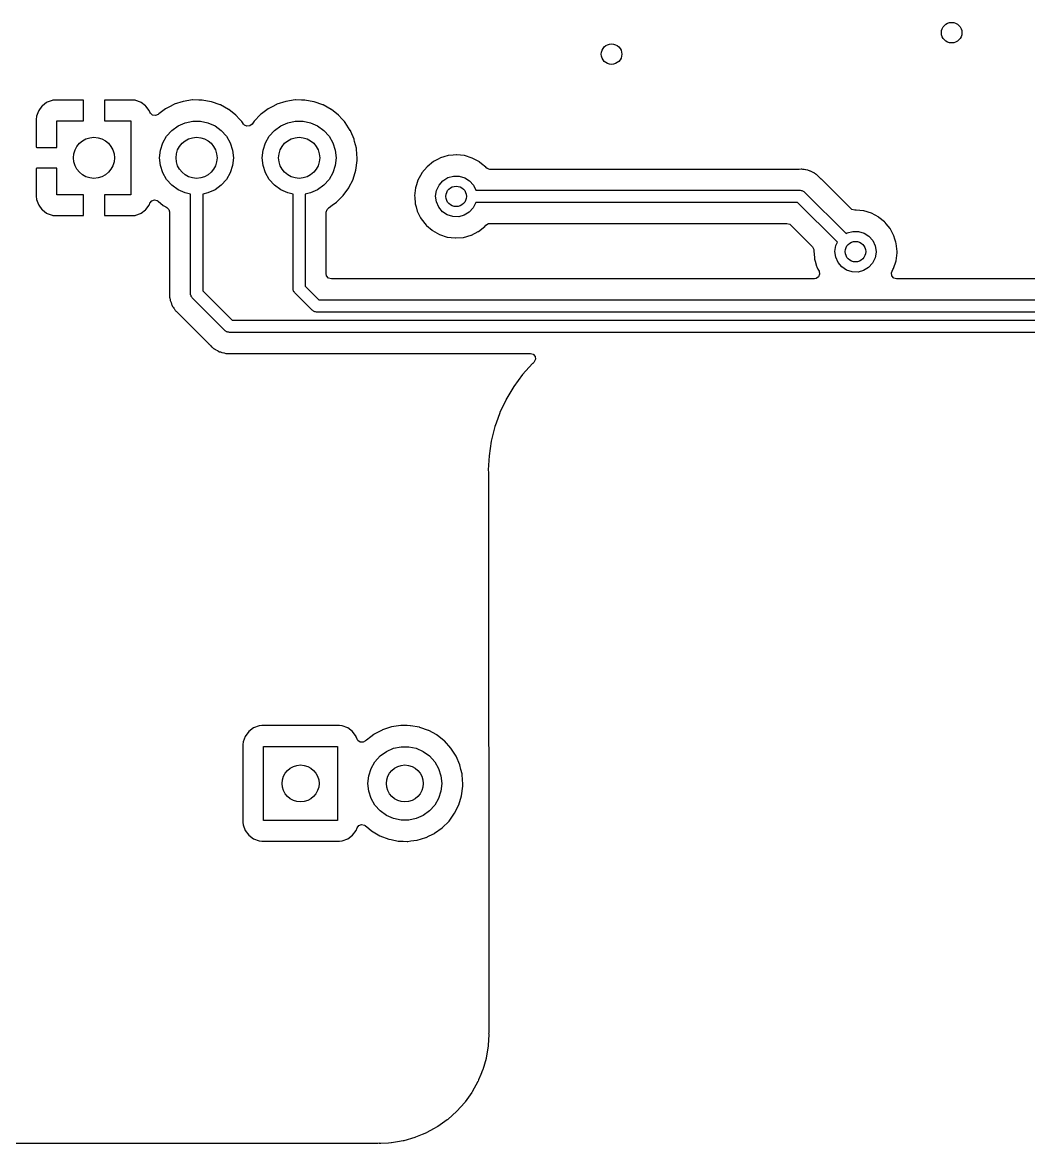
# Model space of a CAD drawing. Extents: x 108 to 192, y -154 to -46.
# Drawn here: x 125.3 to 149.81, y -153.55 to -126.24 of the extents above; entities that cross this region are included whole.
import ezdxf

# ---------------------------------------------------------------- set-up
doc = ezdxf.new("R2010")
doc.units = 0
doc.layers.add('BLACK', color=7, linetype='CONTINUOUS')

msp = doc.modelspace()

# ---------------------------------------------------------------- linework, layer by layer
at = {"layer": 'BLACK', "linetype": 'CONTINUOUS'}
for p, q in [((125.772, -128.284), (125.695, -128.386)), ((125.784, -128.272), (125.772, -128.284)), ((125.886, -128.195), (125.784, -128.272)), ((125.902, -128.187), (125.886, -128.195)), ((126.022, -128.142), (125.902, -128.187)), ((126.038, -128.138), (126.022, -128.142)), ((126.089, -128.132), (126.038, -128.138)), ((126.095, -128.132), (126.089, -128.132)), ((126.772, -128.132), (126.095, -128.132)), ((126.78, -128.134), (126.772, -128.132)), ((126.782, -128.135), (126.78, -128.134)), ((126.786, -128.15), (126.782, -128.135)), ((126.786, -128.64), (126.786, -128.15)), ((127.296, -128.138), (127.294, -128.146)), ((127.294, -128.146), (127.294, -128.64)), ((127.297, -128.136), (127.296, -128.138)), ((127.312, -128.132), (127.297, -128.136)), ((127.985, -128.132), (127.312, -128.132)), ((127.991, -128.132), (127.985, -128.132)), ((128.042, -128.138), (127.991, -128.132)), ((128.058, -128.142), (128.042, -128.138)), ((128.178, -128.187), (128.058, -128.142)), ((128.194, -128.195), (128.178, -128.187)), ((128.296, -128.272), (128.194, -128.195)), ((128.308, -128.284), (128.296, -128.272)), ((128.385, -128.386), (128.308, -128.284)), ((128.783, -128.347), (128.619, -128.47)), ((128.787, -128.344), (128.783, -128.347)), ((128.783, -128.347), (128.783, -128.347)), ((128.879, -128.296), (128.787, -128.344)), ((128.988, -128.239), (128.879, -128.296)), ((128.992, -128.237), (128.988, -128.239)), ((128.988, -128.239), (128.988, -128.239)), ((129.212, -128.165), (128.992, -128.237)), ((129.441, -128.13), (129.212, -128.165)), ((129.447, -128.13), (129.441, -128.13)), ((129.596, -128.132), (129.447, -128.13)), ((129.447, -128.13), (129.447, -128.13)), ((129.673, -128.133), (129.596, -128.132)), ((129.678, -128.134), (129.673, -128.133)), ((129.896, -128.173), (129.678, -128.134)), ((129.678, -128.134), (129.678, -128.134)), ((129.901, -128.174), (129.896, -128.173)), ((129.896, -128.173), (129.896, -128.173)), ((129.906, -128.175), (129.901, -128.174)), ((130.114, -128.249), (129.906, -128.175)), ((129.906, -128.175), (129.906, -128.175)), ((130.119, -128.251), (130.114, -128.249)), ((130.114, -128.249), (130.114, -128.249)), ((130.124, -128.253), (130.119, -128.251)), ((130.318, -128.36), (130.124, -128.253)), ((130.124, -128.253), (130.124, -128.253)), ((130.322, -128.363), (130.318, -128.36)), ((130.318, -128.36), (130.318, -128.36)), ((131.283, -128.347), (131.119, -128.47)), ((131.287, -128.344), (131.283, -128.347)), ((131.283, -128.347), (131.283, -128.347)), ((131.379, -128.296), (131.287, -128.344)), ((131.488, -128.239), (131.379, -128.296)), ((131.492, -128.237), (131.488, -128.239)), ((131.488, -128.239), (131.488, -128.239)), ((131.712, -128.165), (131.492, -128.237)), ((131.941, -128.13), (131.712, -128.165)), ((131.947, -128.13), (131.941, -128.13)), ((132.096, -128.132), (131.947, -128.13)), ((131.947, -128.13), (131.947, -128.13)), ((132.173, -128.133), (132.096, -128.132)), ((132.178, -128.134), (132.173, -128.133)), ((132.396, -128.173), (132.178, -128.134)), ((132.178, -128.134), (132.178, -128.134)), ((132.401, -128.174), (132.396, -128.173)), ((132.396, -128.173), (132.396, -128.173)), ((132.406, -128.175), (132.401, -128.174)), ((132.614, -128.249), (132.406, -128.175)), ((132.406, -128.175), (132.406, -128.175)), ((132.619, -128.251), (132.614, -128.249)), ((132.614, -128.249), (132.614, -128.249)), ((132.624, -128.253), (132.619, -128.251)), ((132.818, -128.36), (132.624, -128.253)), ((132.624, -128.253), (132.624, -128.253)), ((132.822, -128.363), (132.818, -128.36)), ((132.818, -128.36), (132.818, -128.36)), ((125.638, -128.538), (125.632, -128.589)), ((125.632, -128.589), (125.632, -128.595)), ((125.632, -128.595), (125.632, -129.268)), ((125.642, -128.522), (125.638, -128.538)), ((125.687, -128.402), (125.642, -128.522)), ((125.695, -128.386), (125.687, -128.402)), ((128.393, -128.402), (128.385, -128.386)), ((128.404, -128.43), (128.393, -128.402)), ((128.417, -128.455), (128.404, -128.43)), ((128.471, -128.501), (128.417, -128.455)), ((128.541, -128.51), (128.471, -128.501)), ((128.601, -128.482), (128.541, -128.51)), ((128.602, -128.483), (128.601, -128.482)), ((128.619, -128.47), (128.602, -128.483)), ((130.326, -128.366), (130.322, -128.363)), ((130.5, -128.503), (130.326, -128.366)), ((130.326, -128.366), (130.326, -128.366)), ((130.504, -128.506), (130.5, -128.503)), ((130.5, -128.503), (130.5, -128.503)), ((130.579, -128.589), (130.504, -128.506)), ((130.642, -128.659), (130.579, -128.589)), ((131.102, -128.483), (130.942, -128.651)), ((131.119, -128.47), (131.102, -128.483)), ((132.826, -128.366), (132.822, -128.363)), ((133, -128.503), (132.826, -128.366)), ((132.826, -128.366), (132.826, -128.366)), ((133.004, -128.506), (133, -128.503)), ((133, -128.503), (133, -128.503)), ((133.079, -128.589), (133.004, -128.506)), ((133.142, -128.659), (133.079, -128.589)), ((126.14, -129.286), (126.14, -128.64)), ((126.14, -128.64), (126.786, -128.64)), ((127.294, -128.64), (127.94, -128.64)), ((127.94, -128.64), (127.94, -130.44)), ((128.812, -129.011), (128.938, -128.871)), ((128.938, -128.871), (129.09, -128.761)), ((129.09, -128.761), (129.262, -128.684)), ((129.262, -128.684), (129.446, -128.645)), ((129.446, -128.645), (129.634, -128.645)), ((129.634, -128.645), (129.818, -128.684)), ((129.818, -128.684), (129.99, -128.761)), ((129.99, -128.761), (130.142, -128.871)), ((130.142, -128.871), (130.268, -129.011)), ((130.66, -128.678), (130.642, -128.659)), ((130.663, -128.682), (130.66, -128.678)), ((130.685, -128.717), (130.663, -128.682)), ((130.663, -128.682), (130.663, -128.682)), ((130.706, -128.741), (130.685, -128.717)), ((130.769, -128.772), (130.706, -128.741)), ((130.84, -128.764), (130.769, -128.772)), ((130.895, -128.719), (130.84, -128.764)), ((130.942, -128.651), (130.895, -128.719)), ((131.312, -129.011), (131.438, -128.871)), ((131.438, -128.871), (131.59, -128.761)), ((131.59, -128.761), (131.762, -128.684)), ((131.762, -128.684), (131.946, -128.645)), ((131.946, -128.645), (132.134, -128.645)), ((132.134, -128.645), (132.318, -128.684)), ((132.318, -128.684), (132.49, -128.761)), ((132.49, -128.761), (132.642, -128.871)), ((132.642, -128.871), (132.768, -129.011)), ((133.16, -128.678), (133.142, -128.659)), ((133.286, -128.872), (133.16, -128.678)), ((133.288, -128.877), (133.286, -128.872)), ((133.296, -128.896), (133.288, -128.877)), ((133.288, -128.877), (133.288, -128.877)), ((133.378, -129.085), (133.296, -128.896)), ((128.66, -129.353), (128.718, -129.174)), ((128.718, -129.174), (128.812, -129.011)), ((130.268, -129.011), (130.362, -129.174)), ((130.362, -129.174), (130.42, -129.353)), ((131.16, -129.353), (131.218, -129.174)), ((131.218, -129.174), (131.312, -129.011)), ((132.768, -129.011), (132.862, -129.174)), ((132.862, -129.174), (132.92, -129.353)), ((133.379, -129.09), (133.378, -129.085)), ((133.392, -129.139), (133.379, -129.09)), ((133.379, -129.09), (133.379, -129.09)), ((133.434, -129.309), (133.392, -129.139)), ((125.632, -129.268), (125.636, -129.283)), ((125.636, -129.283), (125.638, -129.284)), ((125.638, -129.284), (125.646, -129.286)), ((125.646, -129.286), (126.14, -129.286)), ((128.64, -129.54), (128.66, -129.353)), ((130.42, -129.353), (130.44, -129.54)), ((131.14, -129.54), (131.16, -129.353)), ((132.92, -129.353), (132.94, -129.54)), ((133.435, -129.314), (133.434, -129.309)), ((133.447, -129.463), (133.435, -129.314)), ((133.435, -129.314), (133.435, -129.314)), ((128.66, -129.727), (128.64, -129.54)), ((128.718, -129.906), (128.66, -129.727)), ((130.42, -129.727), (130.362, -129.906)), ((130.44, -129.54), (130.42, -129.727)), ((131.16, -129.727), (131.14, -129.54)), ((131.218, -129.906), (131.16, -129.727)), ((132.92, -129.727), (132.862, -129.906)), ((132.94, -129.54), (132.92, -129.727)), ((133.421, -129.839), (133.452, -129.609)), ((133.453, -129.54), (133.447, -129.463)), ((133.452, -129.598), (133.453, -129.543)), ((133.452, -129.609), (133.452, -129.598)), ((133.453, -129.543), (133.453, -129.54)), ((133.453, -129.543), (133.453, -129.543)), ((135.31, -129.632), (135.156, -129.756)), ((135.425, -129.571), (135.31, -129.632)), ((135.48, -129.543), (135.425, -129.571)), ((135.485, -129.54), (135.48, -129.543)), ((135.48, -129.543), (135.48, -129.543)), ((135.564, -129.517), (135.485, -129.54)), ((135.669, -129.486), (135.564, -129.517)), ((135.675, -129.484), (135.669, -129.486)), ((135.669, -129.486), (135.669, -129.486)), ((135.681, -129.484), (135.675, -129.484)), ((135.789, -129.474), (135.681, -129.484)), ((135.681, -129.484), (135.681, -129.484)), ((135.872, -129.466), (135.789, -129.474)), ((135.878, -129.467), (135.872, -129.466)), ((136.062, -129.486), (135.878, -129.467)), ((135.878, -129.467), (135.878, -129.467)), ((136.068, -129.487), (136.062, -129.486)), ((136.062, -129.486), (136.062, -129.486)), ((136.257, -129.546), (136.068, -129.487)), ((136.431, -129.64), (136.257, -129.546)), ((136.436, -129.644), (136.431, -129.64)), ((136.484, -129.683), (136.436, -129.644)), ((136.436, -129.644), (136.436, -129.644)), ((136.584, -129.766), (136.484, -129.683)), ((125.634, -129.8), (125.632, -129.808)), ((125.632, -129.808), (125.632, -130.485)), ((125.635, -129.798), (125.634, -129.8)), ((125.65, -129.794), (125.635, -129.798)), ((126.14, -129.794), (125.65, -129.794)), ((126.14, -130.44), (126.14, -129.794)), ((128.812, -130.069), (128.718, -129.906)), ((130.362, -129.906), (130.268, -130.069)), ((131.312, -130.069), (131.218, -129.906)), ((132.862, -129.906), (132.768, -130.069)), ((133.354, -130.06), (133.421, -129.839)), ((135.025, -129.913), (134.962, -130.028)), ((135.028, -129.907), (135.025, -129.913)), ((135.025, -129.913), (135.025, -129.913)), ((135.156, -129.756), (135.028, -129.907)), ((135.66, -130.023), (135.797, -129.984)), ((135.797, -129.984), (135.939, -129.985)), ((135.939, -129.985), (136.074, -130.026)), ((136.588, -129.771), (136.584, -129.766)), ((136.591, -129.775), (136.588, -129.771)), ((136.588, -129.771), (136.588, -129.771)), ((136.621, -129.801), (136.591, -129.775)), ((136.689, -129.821), (136.621, -129.801)), ((144.21, -129.821), (136.689, -129.821)), ((144.221, -129.821), (144.21, -129.821)), ((144.267, -129.816), (144.221, -129.821)), ((144.275, -129.818), (144.267, -129.816)), ((144.289, -129.82), (144.275, -129.818)), ((144.308, -129.821), (144.289, -129.82)), ((144.33, -129.821), (144.308, -129.821)), ((144.345, -129.825), (144.33, -129.821)), ((144.375, -129.833), (144.345, -129.825)), ((144.386, -129.835), (144.375, -129.833)), ((144.432, -129.842), (144.386, -129.835)), ((144.451, -129.851), (144.432, -129.842)), ((144.47, -129.857), (144.451, -129.851)), ((144.491, -129.863), (144.47, -129.857)), ((144.498, -129.866), (144.491, -129.863)), ((144.531, -129.885), (144.498, -129.866)), ((144.498, -129.866), (144.498, -129.866)), ((144.542, -129.89), (144.531, -129.885)), ((144.577, -129.905), (144.542, -129.89)), ((144.584, -129.908), (144.577, -129.905)), ((144.577, -129.905), (144.577, -129.905)), ((144.591, -129.913), (144.584, -129.908)), ((144.601, -129.922), (144.591, -129.913)), ((144.618, -129.932), (144.601, -129.922)), ((144.63, -129.939), (144.618, -129.932)), ((144.637, -129.943), (144.63, -129.939)), ((144.643, -129.948), (144.637, -129.943)), ((144.67, -129.974), (144.643, -129.948)), ((144.679, -129.982), (144.67, -129.974)), ((144.683, -129.985), (144.679, -129.982)), ((144.703, -130.005), (144.683, -129.985)), ((128.938, -130.209), (128.812, -130.069)), ((129.09, -130.319), (128.938, -130.209)), ((130.142, -130.209), (129.99, -130.319)), ((130.268, -130.069), (130.142, -130.209)), ((131.438, -130.209), (131.312, -130.069)), ((131.59, -130.319), (131.438, -130.209)), ((132.642, -130.209), (132.49, -130.319)), ((132.768, -130.069), (132.642, -130.209)), ((133.116, -130.456), (133.251, -130.268)), ((133.251, -130.268), (133.254, -130.263)), ((133.254, -130.263), (133.352, -130.065)), ((133.352, -130.065), (133.354, -130.06)), ((133.352, -130.065), (133.352, -130.065)), ((134.873, -130.269), (134.851, -130.466)), ((134.895, -130.201), (134.873, -130.269)), ((134.931, -130.086), (134.895, -130.201)), ((134.933, -130.081), (134.931, -130.086)), ((134.931, -130.086), (134.931, -130.086)), ((134.962, -130.028), (134.933, -130.081)), ((135.386, -130.334), (135.447, -130.205)), ((135.447, -130.205), (135.541, -130.099)), ((135.541, -130.099), (135.66, -130.023)), ((136.074, -130.026), (136.193, -130.103)), ((136.193, -130.103), (136.286, -130.21)), ((136.286, -130.21), (136.34, -130.33)), ((144.706, -130.008), (144.703, -130.005)), ((144.758, -130.057), (144.706, -130.008)), ((144.762, -130.063), (144.758, -130.057)), ((144.77, -130.072), (144.762, -130.063)), ((145.476, -130.778), (144.77, -130.072)), ((125.632, -130.485), (125.632, -130.491)), ((125.632, -130.491), (125.638, -130.542)), ((125.638, -130.542), (125.642, -130.558)), ((126.786, -130.44), (126.14, -130.44)), ((126.786, -130.934), (126.786, -130.44)), ((127.94, -130.44), (127.294, -130.44)), ((127.294, -130.44), (127.294, -130.93)), ((129.262, -130.396), (129.09, -130.319)), ((129.39, -130.423), (129.262, -130.396)), ((129.39, -132.842), (129.39, -130.423)), ((129.818, -130.396), (129.69, -130.423)), ((129.69, -130.423), (129.69, -132.78)), ((129.99, -130.319), (129.818, -130.396)), ((131.762, -130.396), (131.59, -130.319)), ((131.89, -130.423), (131.762, -130.396)), ((131.89, -132.726), (131.89, -130.423)), ((132.318, -130.396), (132.19, -130.423)), ((132.19, -130.423), (132.19, -132.664)), ((132.49, -130.319), (132.318, -130.396)), ((132.952, -130.619), (133.116, -130.456)), ((134.851, -130.466), (134.854, -130.497)), ((134.854, -130.497), (134.867, -130.653)), ((135.365, -130.474), (135.386, -130.334)), ((135.383, -130.614), (135.365, -130.474)), ((136.34, -130.33), (144.247, -130.33)), ((144.247, -130.33), (144.266, -130.335)), ((144.266, -130.335), (144.285, -130.335)), ((144.285, -130.335), (144.303, -130.345)), ((144.303, -130.345), (144.322, -130.35)), ((144.322, -130.35), (144.336, -130.364)), ((144.336, -130.364), (144.353, -130.374)), ((144.353, -130.374), (145.364, -131.385)), ((125.642, -130.558), (125.687, -130.678)), ((125.687, -130.678), (125.695, -130.694)), ((125.695, -130.694), (125.772, -130.796)), ((125.772, -130.796), (125.784, -130.808)), ((125.784, -130.808), (125.886, -130.885)), ((128.194, -130.885), (128.296, -130.808)), ((128.296, -130.808), (128.308, -130.796)), ((128.308, -130.796), (128.385, -130.694)), ((128.385, -130.694), (128.393, -130.678)), ((128.393, -130.678), (128.405, -130.646)), ((128.405, -130.646), (128.448, -130.589)), ((128.448, -130.589), (128.514, -130.565)), ((128.514, -130.565), (128.584, -130.58)), ((128.584, -130.58), (128.604, -130.593)), ((128.604, -130.593), (128.729, -130.698)), ((128.729, -130.698), (128.794, -130.736)), ((128.794, -130.736), (128.819, -130.75)), ((128.819, -130.75), (128.868, -130.802)), ((128.868, -130.802), (128.881, -130.859)), ((132.698, -130.864), (132.719, -130.796)), ((132.719, -130.796), (132.76, -130.756)), ((132.76, -130.756), (132.764, -130.754)), ((132.764, -130.754), (132.768, -130.751)), ((132.768, -130.751), (132.843, -130.697)), ((132.768, -130.751), (132.768, -130.751)), ((132.843, -130.697), (132.952, -130.619)), ((134.867, -130.653), (134.868, -130.663)), ((134.868, -130.663), (134.889, -130.736)), ((134.889, -130.736), (134.918, -130.838)), ((135.44, -130.744), (135.383, -130.614)), ((135.531, -130.853), (135.44, -130.744)), ((136.279, -130.759), (136.184, -130.864)), ((136.341, -130.632), (136.279, -130.759)), ((144.184, -130.63), (136.341, -130.63)), ((136.341, -130.63), (136.341, -130.632)), ((145.153, -131.598), (144.184, -130.63)), ((145.507, -130.801), (145.476, -130.778)), ((145.577, -130.815), (145.507, -130.801)), ((145.6, -130.813), (145.577, -130.815)), ((145.606, -130.813), (145.6, -130.813)), ((145.79, -130.833), (145.606, -130.813)), ((145.606, -130.813), (145.606, -130.813)), ((125.886, -130.885), (125.902, -130.893)), ((125.902, -130.893), (126.022, -130.938)), ((126.022, -130.938), (126.038, -130.942)), ((126.038, -130.942), (126.089, -130.948)), ((126.089, -130.948), (126.095, -130.948)), ((126.095, -130.948), (126.768, -130.948)), ((126.768, -130.948), (126.783, -130.944)), ((126.783, -130.944), (126.784, -130.942)), ((126.784, -130.942), (126.786, -130.934)), ((127.294, -130.93), (127.298, -130.945)), ((127.298, -130.945), (127.3, -130.946)), ((127.3, -130.946), (127.308, -130.948)), ((127.308, -130.948), (127.985, -130.948)), ((127.985, -130.948), (127.991, -130.948)), ((127.991, -130.948), (128.042, -130.942)), ((128.042, -130.942), (128.058, -130.938)), ((128.058, -130.938), (128.178, -130.893)), ((128.178, -130.893), (128.194, -130.885)), ((128.881, -130.859), (128.881, -132.76)), ((132.698, -132.362), (132.698, -130.864)), ((134.918, -130.838), (134.922, -130.853)), ((134.922, -130.853), (134.925, -130.858)), ((134.925, -130.858), (134.997, -130.999)), ((134.997, -130.999), (135.013, -131.029)), ((135.013, -131.029), (135.136, -131.184)), ((135.649, -130.931), (135.531, -130.853)), ((135.785, -130.973), (135.649, -130.931)), ((135.926, -130.976), (135.785, -130.973)), ((136.063, -130.939), (135.926, -130.976)), ((136.184, -130.864), (136.063, -130.939)), ((145.797, -130.833), (145.79, -130.833)), ((145.79, -130.833), (145.79, -130.833)), ((145.986, -130.892), (145.797, -130.833)), ((146.159, -130.986), (145.986, -130.892)), ((146.164, -130.99), (146.159, -130.986)), ((146.301, -131.103), (146.164, -130.99)), ((146.164, -130.99), (146.164, -130.99)), ((135.136, -131.184), (135.14, -131.188)), ((135.14, -131.188), (135.14, -131.188)), ((135.14, -131.188), (135.278, -131.305)), ((135.278, -131.305), (135.286, -131.312)), ((135.286, -131.312), (135.459, -131.408)), ((136.237, -131.422), (136.402, -131.338)), ((136.402, -131.338), (136.408, -131.335)), ((136.402, -131.338), (136.402, -131.338)), ((136.408, -131.335), (136.563, -131.214)), ((136.563, -131.214), (136.591, -131.182)), ((136.591, -131.182), (136.65, -131.143)), ((136.65, -131.143), (136.686, -131.138)), ((136.686, -131.138), (143.922, -131.138)), ((143.922, -131.138), (143.99, -131.158)), ((143.99, -131.158), (144.011, -131.175)), ((144.011, -131.175), (144.543, -131.708)), ((145.389, -131.37), (145.525, -131.331)), ((145.525, -131.331), (145.667, -131.331)), ((145.667, -131.331), (145.803, -131.372)), ((146.312, -131.112), (146.301, -131.103)), ((146.316, -131.117), (146.312, -131.112)), ((146.344, -131.151), (146.316, -131.117)), ((146.316, -131.117), (146.316, -131.117)), ((146.437, -131.265), (146.344, -131.151)), ((146.53, -131.44), (146.437, -131.265)), ((135.459, -131.408), (135.647, -131.47)), ((135.647, -131.47), (135.843, -131.493)), ((135.843, -131.493), (135.85, -131.492)), ((135.85, -131.492), (136.034, -131.478)), ((135.85, -131.492), (135.85, -131.492)), ((136.034, -131.478), (136.034, -131.478)), ((136.034, -131.478), (136.041, -131.478)), ((136.041, -131.478), (136.231, -131.425)), ((136.231, -131.425), (136.237, -131.422)), ((136.237, -131.422), (136.237, -131.422)), ((145.115, -131.68), (145.153, -131.598)), ((145.364, -131.385), (145.389, -131.37)), ((145.803, -131.372), (145.921, -131.449)), ((145.921, -131.449), (146.014, -131.557)), ((146.014, -131.557), (146.073, -131.686)), ((146.554, -131.521), (146.53, -131.44)), ((146.576, -131.594), (146.554, -131.521)), ((146.587, -131.629), (146.576, -131.594)), ((146.606, -131.826), (146.587, -131.629)), ((144.543, -131.708), (144.578, -131.77)), ((144.578, -131.77), (144.579, -131.8)), ((144.579, -131.8), (144.58, -131.8)), ((144.58, -131.8), (144.58, -131.806)), ((144.58, -131.806), (144.58, -131.812)), ((144.58, -131.812), (144.58, -131.818)), ((144.58, -131.818), (144.593, -131.967)), ((145.093, -131.82), (145.115, -131.68)), ((145.111, -131.96), (145.093, -131.82)), ((146.093, -131.838), (146.069, -131.978)), ((146.073, -131.686), (146.093, -131.826)), ((146.093, -131.826), (146.093, -131.838)), ((146.581, -132.051), (146.606, -131.854)), ((146.606, -131.854), (146.606, -131.826)), ((144.593, -131.967), (144.596, -132.009)), ((144.596, -132.009), (144.61, -132.058)), ((144.61, -132.058), (144.645, -132.181)), ((144.645, -132.181), (144.651, -132.199)), ((145.168, -132.09), (145.111, -131.96)), ((145.26, -132.199), (145.168, -132.09)), ((146.007, -132.106), (145.912, -132.211)), ((146.069, -131.978), (146.007, -132.106)), ((146.519, -132.238), (146.581, -132.051)), ((132.71, -132.415), (132.698, -132.362)), ((132.756, -132.468), (132.71, -132.415)), ((144.692, -132.44), (144.634, -132.481)), ((144.651, -132.199), (144.676, -132.249)), ((144.676, -132.249), (144.705, -132.305)), ((144.718, -132.374), (144.692, -132.44)), ((144.705, -132.305), (144.718, -132.374)), ((145.378, -132.277), (145.26, -132.199)), ((145.513, -132.32), (145.378, -132.277)), ((145.655, -132.322), (145.513, -132.32)), ((145.791, -132.285), (145.655, -132.322)), ((145.912, -132.211), (145.791, -132.285)), ((146.468, -132.344), (146.483, -132.3)), ((146.478, -132.415), (146.468, -132.344)), ((146.525, -132.468), (146.478, -132.415)), ((146.483, -132.3), (146.507, -132.259)), ((146.507, -132.259), (146.519, -132.238)), ((131.895, -132.745), (131.89, -132.726)), ((132.19, -132.664), (132.523, -132.997)), ((132.825, -132.488), (132.756, -132.468)), ((144.593, -132.488), (132.825, -132.488)), ((144.634, -132.481), (144.593, -132.488)), ((146.593, -132.488), (146.525, -132.468)), ((159.873, -132.488), (146.593, -132.488)), ((128.881, -132.772), (128.879, -132.78)), ((128.879, -132.78), (128.879, -132.787)), ((128.879, -132.787), (128.881, -132.85)), ((128.881, -132.76), (128.881, -132.772)), ((128.881, -132.85), (128.881, -132.854)), ((128.881, -132.854), (128.881, -132.883)), ((128.881, -132.883), (128.882, -132.888)), ((128.882, -132.888), (128.883, -132.9)), ((128.883, -132.9), (128.884, -132.946)), ((128.884, -132.946), (128.887, -132.953)), ((128.887, -132.953), (128.887, -132.953)), ((128.887, -132.953), (128.89, -132.966)), ((128.89, -132.966), (128.894, -132.986)), ((128.894, -132.986), (128.897, -133.007)), ((129.395, -132.861), (129.39, -132.842)), ((129.395, -132.881), (129.395, -132.861)), ((129.405, -132.898), (129.395, -132.881)), ((129.41, -132.917), (129.405, -132.898)), ((129.424, -132.931), (129.41, -132.917)), ((129.434, -132.948), (129.424, -132.931)), ((130.238, -133.752), (129.434, -132.948)), ((129.69, -132.78), (130.406, -133.496)), ((131.895, -132.765), (131.895, -132.745)), ((131.905, -132.782), (131.895, -132.765)), ((131.91, -132.801), (131.905, -132.782)), ((131.924, -132.815), (131.91, -132.801)), ((131.934, -132.832), (131.924, -132.815)), ((132.355, -133.253), (131.934, -132.832)), ((132.523, -132.997), (160.136, -132.997)), ((128.897, -133.007), (128.9, -133.014)), ((128.9, -133.014), (128.9, -133.014)), ((128.9, -133.014), (128.914, -133.05)), ((128.914, -133.05), (128.918, -133.061)), ((128.918, -133.061), (128.931, -133.106)), ((128.931, -133.106), (128.942, -133.124)), ((128.942, -133.124), (128.95, -133.142)), ((128.95, -133.142), (128.958, -133.162)), ((128.958, -133.162), (128.97, -133.177)), ((128.97, -133.177), (128.986, -133.199)), ((128.986, -133.199), (128.992, -133.209)), ((128.992, -133.209), (129.012, -133.242)), ((129.012, -133.242), (129.012, -133.242)), ((129.012, -133.242), (129.016, -133.249)), ((129.016, -133.249), (129.031, -133.264)), ((129.031, -133.264), (129.044, -133.279)), ((132.372, -133.263), (132.355, -133.253)), ((132.386, -133.277), (132.372, -133.263)), ((132.405, -133.282), (132.386, -133.277)), ((129.044, -133.279), (129.056, -133.296)), ((129.056, -133.296), (129.089, -133.324)), ((129.089, -133.324), (129.092, -133.326)), ((129.092, -133.326), (129.101, -133.334)), ((129.101, -133.334), (129.821, -134.054)), ((130.406, -133.496), (188.364, -133.496)), ((132.422, -133.292), (132.405, -133.282)), ((132.442, -133.292), (132.422, -133.292)), ((132.461, -133.297), (132.442, -133.292)), ((160.198, -133.297), (132.461, -133.297)), ((130.255, -133.762), (130.238, -133.752)), ((130.269, -133.776), (130.255, -133.762)), ((130.288, -133.781), (130.269, -133.776)), ((130.305, -133.791), (130.288, -133.781)), ((130.325, -133.791), (130.305, -133.791)), ((130.344, -133.796), (130.325, -133.791)), ((188.426, -133.796), (130.344, -133.796)), ((129.821, -134.054), (129.829, -134.063)), ((129.829, -134.063), (129.833, -134.069)), ((129.833, -134.069), (129.839, -134.075)), ((129.839, -134.075), (129.839, -134.075)), ((129.839, -134.075), (129.885, -134.118)), ((129.885, -134.118), (129.887, -134.121)), ((129.887, -134.121), (129.908, -134.141)), ((129.908, -134.141), (129.911, -134.144)), ((129.911, -134.144), (129.911, -134.144)), ((129.911, -134.144), (129.92, -134.152)), ((129.92, -134.152), (129.954, -134.183)), ((129.954, -134.183), (129.961, -134.187)), ((129.961, -134.187), (129.961, -134.187)), ((129.961, -134.187), (129.973, -134.194)), ((129.973, -134.194), (129.989, -134.204)), ((129.989, -134.204), (130, -134.213)), ((130, -134.213), (130, -134.213)), ((130, -134.213), (130.006, -134.218)), ((130.006, -134.218), (130.049, -134.236)), ((130.049, -134.236), (130.059, -134.241)), ((130.059, -134.241), (130.1, -134.263)), ((130.1, -134.263), (130.108, -134.265)), ((130.108, -134.265), (130.108, -134.265)), ((130.108, -134.265), (130.121, -134.269)), ((130.121, -134.269), (130.139, -134.275)), ((130.139, -134.275), (130.159, -134.284)), ((130.159, -134.284), (130.167, -134.285)), ((130.167, -134.285), (130.205, -134.291)), ((130.205, -134.291), (130.216, -134.293)), ((130.216, -134.293), (130.253, -134.303)), ((130.253, -134.303), (130.253, -134.303)), ((130.253, -134.303), (130.261, -134.305)), ((130.261, -134.305), (130.283, -134.305)), ((130.283, -134.305), (130.302, -134.306)), ((130.302, -134.306), (130.323, -134.31)), ((130.323, -134.31), (130.369, -134.305)), ((130.369, -134.305), (130.381, -134.305)), ((130.381, -134.305), (137.674, -134.305)), ((137.674, -134.305), (137.742, -134.325)), ((137.742, -134.325), (137.788, -134.378)), ((137.727, -134.552), (137.484, -134.82)), ((137.73, -134.55), (137.727, -134.552)), ((137.758, -134.524), (137.73, -134.55)), ((137.769, -134.513), (137.758, -134.524)), ((137.798, -134.449), (137.769, -134.513)), ((137.788, -134.378), (137.798, -134.449)), ((137.484, -134.82), (137.269, -135.111)), ((137.267, -135.114), (137.098, -135.396)), ((137.269, -135.111), (137.267, -135.114)), ((137.267, -135.114), (137.267, -135.114)), ((137.081, -135.424), (136.929, -135.746)), ((137.083, -135.422), (137.081, -135.424)), ((137.081, -135.424), (137.081, -135.424)), ((137.098, -135.396), (137.083, -135.422)), ((136.837, -136.003), (136.806, -136.089)), ((136.927, -135.752), (136.837, -136.003)), ((136.928, -135.749), (136.927, -135.752)), ((136.929, -135.746), (136.928, -135.749)), ((136.929, -135.746), (136.929, -135.746)), ((136.806, -136.089), (136.718, -136.441)), ((136.718, -136.441), (136.665, -136.799)), ((136.665, -136.802), (136.648, -137.137)), ((136.665, -136.799), (136.665, -136.802)), ((136.665, -136.802), (136.665, -136.802)), ((136.648, -137.144), (136.646, -137.154)), ((136.646, -137.154), (136.647, -137.16)), ((136.647, -137.16), (136.647, -137.16)), ((136.647, -137.16), (136.647, -137.16)), ((136.647, -137.16), (136.65, -137.186)), ((136.648, -137.137), (136.648, -137.142)), ((136.648, -137.142), (136.648, -137.143)), ((136.648, -137.143), (136.648, -137.143)), ((136.648, -137.143), (136.648, -137.144)), ((136.65, -137.186), (136.652, -137.202)), ((136.652, -137.202), (136.661, -150.565)), ((131.065, -143.378), (130.928, -143.429)), ((131.127, -143.371), (131.065, -143.378)), ((133.023, -143.371), (131.127, -143.371)), ((133.085, -143.378), (133.023, -143.371)), ((133.222, -143.429), (133.085, -143.378)), ((134.516, -143.37), (134.287, -143.405)), ((134.522, -143.37), (134.516, -143.37)), ((134.675, -143.372), (134.522, -143.37)), ((134.522, -143.37), (134.522, -143.37)), ((134.748, -143.373), (134.675, -143.372)), ((134.753, -143.374), (134.748, -143.373)), ((134.971, -143.413), (134.753, -143.374)), ((134.753, -143.374), (134.753, -143.374)), ((130.724, -143.633), (130.673, -143.77)), ((130.812, -143.517), (130.724, -143.633)), ((130.928, -143.429), (130.812, -143.517)), ((133.338, -143.517), (133.222, -143.429)), ((133.426, -143.633), (133.338, -143.517)), ((133.429, -143.642), (133.426, -143.633)), ((133.45, -143.699), (133.429, -143.642)), ((133.429, -143.642), (133.429, -143.642)), ((133.785, -143.642), (133.677, -143.723)), ((133.858, -143.587), (133.785, -143.642)), ((133.862, -143.584), (133.858, -143.587)), ((133.858, -143.587), (133.858, -143.587)), ((133.866, -143.582), (133.862, -143.584)), ((134.063, -143.479), (133.866, -143.582)), ((134.067, -143.477), (134.063, -143.479)), ((134.063, -143.479), (134.063, -143.479)), ((134.287, -143.405), (134.067, -143.477)), ((134.976, -143.414), (134.971, -143.413)), ((134.971, -143.413), (134.971, -143.413)), ((134.981, -143.415), (134.976, -143.414)), ((135.189, -143.489), (134.981, -143.415)), ((134.981, -143.415), (134.981, -143.415)), ((135.194, -143.491), (135.189, -143.489)), ((135.189, -143.489), (135.189, -143.489)), ((135.199, -143.493), (135.194, -143.491)), ((135.393, -143.6), (135.199, -143.493)), ((135.199, -143.493), (135.199, -143.493)), ((135.397, -143.603), (135.393, -143.6)), ((135.393, -143.6), (135.393, -143.6)), ((135.401, -143.606), (135.397, -143.603)), ((135.575, -143.743), (135.401, -143.606)), ((135.401, -143.606), (135.401, -143.606)), ((130.673, -143.77), (130.666, -143.832)), ((130.666, -143.832), (130.666, -145.728)), ((131.175, -145.68), (131.175, -143.88)), ((131.175, -143.88), (132.975, -143.88)), ((132.975, -143.88), (132.975, -145.68)), ((133.469, -143.732), (133.45, -143.699)), ((133.527, -143.773), (133.469, -143.732)), ((133.598, -143.777), (133.527, -143.773)), ((133.659, -143.741), (133.598, -143.777)), ((133.677, -143.723), (133.659, -143.741)), ((134.165, -144.001), (134.337, -143.924)), ((134.337, -143.924), (134.521, -143.885)), ((134.521, -143.885), (134.709, -143.885)), ((134.709, -143.885), (134.893, -143.924)), ((134.893, -143.924), (135.065, -144.001)), ((135.579, -143.746), (135.575, -143.743)), ((135.575, -143.743), (135.575, -143.743)), ((135.735, -143.918), (135.579, -143.746)), ((135.861, -144.112), (135.735, -143.918)), ((133.887, -144.251), (134.013, -144.111)), ((134.013, -144.111), (134.165, -144.001)), ((135.065, -144.001), (135.217, -144.111)), ((135.217, -144.111), (135.343, -144.251)), ((135.953, -144.325), (135.861, -144.112)), ((133.735, -144.593), (133.793, -144.414)), ((133.793, -144.414), (133.887, -144.251)), ((135.343, -144.251), (135.437, -144.414)), ((135.437, -144.414), (135.495, -144.593)), ((135.954, -144.33), (135.953, -144.325)), ((135.981, -144.437), (135.954, -144.33)), ((135.954, -144.33), (135.954, -144.33)), ((136.009, -144.549), (135.981, -144.437)), ((133.715, -144.78), (133.735, -144.593)), ((135.495, -144.593), (135.515, -144.78)), ((136.01, -144.554), (136.009, -144.549)), ((136.022, -144.703), (136.01, -144.554)), ((136.01, -144.554), (136.01, -144.554)), ((136.028, -144.78), (136.022, -144.703)), ((133.735, -144.967), (133.715, -144.78)), ((133.793, -145.146), (133.735, -144.967)), ((135.495, -144.967), (135.437, -145.146)), ((135.515, -144.78), (135.495, -144.967)), ((135.996, -145.079), (136.027, -144.849)), ((136.027, -144.849), (136.028, -144.78)), ((133.887, -145.309), (133.793, -145.146)), ((135.437, -145.146), (135.343, -145.309)), ((135.929, -145.3), (135.996, -145.079)), ((134.013, -145.449), (133.887, -145.309)), ((134.165, -145.559), (134.013, -145.449)), ((134.337, -145.636), (134.165, -145.559)), ((135.065, -145.559), (134.893, -145.636)), ((135.217, -145.449), (135.065, -145.559)), ((135.343, -145.309), (135.217, -145.449)), ((135.691, -145.696), (135.826, -145.508)), ((135.826, -145.508), (135.929, -145.3)), ((130.666, -145.728), (130.673, -145.79)), ((130.673, -145.79), (130.724, -145.927)), ((132.975, -145.68), (131.175, -145.68)), ((133.45, -145.861), (133.493, -145.804)), ((133.493, -145.804), (133.559, -145.78)), ((133.559, -145.78), (133.629, -145.795)), ((133.629, -145.795), (133.649, -145.808)), ((133.649, -145.808), (133.736, -145.881)), ((134.521, -145.675), (134.337, -145.636)), ((134.709, -145.675), (134.521, -145.675)), ((134.893, -145.636), (134.709, -145.675)), ((135.527, -145.859), (135.691, -145.696)), ((130.724, -145.927), (130.812, -146.043)), ((130.812, -146.043), (130.928, -146.131)), ((133.222, -146.131), (133.338, -146.043)), ((133.338, -146.043), (133.426, -145.927)), ((133.426, -145.927), (133.45, -145.861)), ((133.736, -145.881), (133.804, -145.938)), ((133.804, -145.938), (134.004, -146.055)), ((134.004, -146.055), (134.221, -146.137)), ((134.914, -146.161), (135.126, -146.097)), ((135.126, -146.097), (135.131, -146.096)), ((135.131, -146.096), (135.211, -146.056)), ((135.211, -146.056), (135.334, -145.996)), ((135.334, -145.996), (135.339, -145.994)), ((135.334, -145.996), (135.334, -145.996)), ((135.339, -145.994), (135.527, -145.859)), ((130.928, -146.131), (131.065, -146.182)), ((131.065, -146.182), (131.127, -146.189)), ((131.127, -146.189), (133.023, -146.189)), ((133.023, -146.189), (133.085, -146.182)), ((133.085, -146.182), (133.222, -146.131)), ((134.221, -146.137), (134.226, -146.138)), ((134.226, -146.138), (134.226, -146.138)), ((134.226, -146.138), (134.279, -146.149)), ((134.279, -146.149), (134.448, -146.183)), ((134.448, -146.183), (134.577, -146.188)), ((134.577, -146.188), (134.674, -146.192)), ((134.674, -146.192), (134.674, -146.192)), ((134.674, -146.192), (134.679, -146.192)), ((134.679, -146.192), (134.684, -146.191)), ((134.684, -146.191), (134.758, -146.182)), ((134.684, -146.191), (134.684, -146.191)), ((134.758, -146.182), (134.909, -146.162)), ((134.909, -146.162), (134.914, -146.161)), ((134.914, -146.161), (134.914, -146.161)), ((136.661, -150.565), (136.662, -150.827)), ((136.654, -151.019), (136.645, -151.169)), ((136.66, -150.911), (136.654, -151.019)), ((136.658, -150.861), (136.656, -150.87)), ((136.656, -150.87), (136.659, -150.888)), ((136.66, -150.846), (136.658, -150.861)), ((136.658, -150.861), (136.658, -150.861)), ((136.659, -150.888), (136.66, -150.911)), ((136.662, -150.827), (136.66, -150.846)), ((136.644, -151.183), (136.596, -151.465)), ((136.645, -151.169), (136.644, -151.183)), ((136.593, -151.478), (136.513, -151.753)), ((136.596, -151.465), (136.593, -151.478)), ((136.509, -151.767), (136.465, -151.873)), ((136.513, -151.753), (136.509, -151.767)), ((136.393, -152.044), (136.255, -152.294)), ((136.399, -152.031), (136.393, -152.044)), ((136.412, -152), (136.399, -152.031)), ((136.465, -151.873), (136.412, -152)), ((136.247, -152.306), (136.082, -152.539)), ((136.255, -152.294), (136.247, -152.306)), ((136.073, -152.55), (135.882, -152.763)), ((136.082, -152.539), (136.073, -152.55)), ((135.872, -152.773), (135.668, -152.956)), ((135.882, -152.763), (135.872, -152.773)), ((135.313, -153.195), (135.153, -153.284)), ((135.403, -153.146), (135.313, -153.195)), ((135.415, -153.138), (135.403, -153.146)), ((135.648, -152.973), (135.415, -153.138)), ((135.659, -152.964), (135.648, -152.973)), ((135.668, -152.956), (135.659, -152.964)), ((134.574, -153.487), (134.433, -153.511)), ((134.587, -153.484), (134.574, -153.487)), ((134.862, -153.404), (134.587, -153.484)), ((134.876, -153.4), (134.862, -153.404)), ((135.039, -153.332), (134.876, -153.4)), ((135.14, -153.29), (135.039, -153.332)), ((135.153, -153.284), (135.14, -153.29)), ((133.943, -153.553), (111.301, -153.543)), ((133.96, -153.552), (133.943, -153.553)), ((133.991, -153.547), (133.96, -153.552)), ((134, -153.549), (133.991, -153.547)), ((134.001, -153.549), (134, -153.549)), ((134, -153.549), (134, -153.549)), ((134.027, -153.55), (134.001, -153.549)), ((134.214, -153.54), (134.027, -153.55)), ((134.278, -153.536), (134.214, -153.54)), ((134.292, -153.535), (134.278, -153.536)), ((134.433, -153.511), (134.292, -153.535))]:
    msp.add_line(p, q, dxfattribs=at)
at = {"layer": 'BLACK'}
for centre, radius in [((147.935, -126.492), 0.25), ((139.651, -127.015), 0.25), ((127.04, -129.54), 0.5), ((129.54, -129.54), 0.5), ((132.04, -129.54), 0.5), ((135.865, -130.48), 0.25), ((145.593, -131.826), 0.25), ((132.075, -144.78), 0.45), ((134.615, -144.78), 0.45)]:
    msp.add_circle(centre, radius, dxfattribs=at)

doc.saveas('drawing.dxf')
